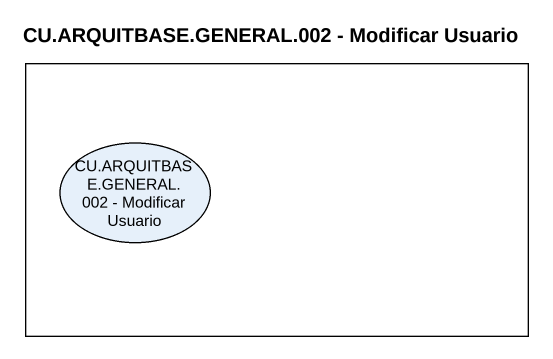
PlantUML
@startuml
title CU.ARQUITBASE.GENERAL.002 - Modificar Usuario
rectangle " " as rectangle1 {
  usecase "CU.ARQUITBASE.GENERAL.002 - Modificar Usuario" as CU_ARQUITBASE_GENERAL_002
}
@enduml
